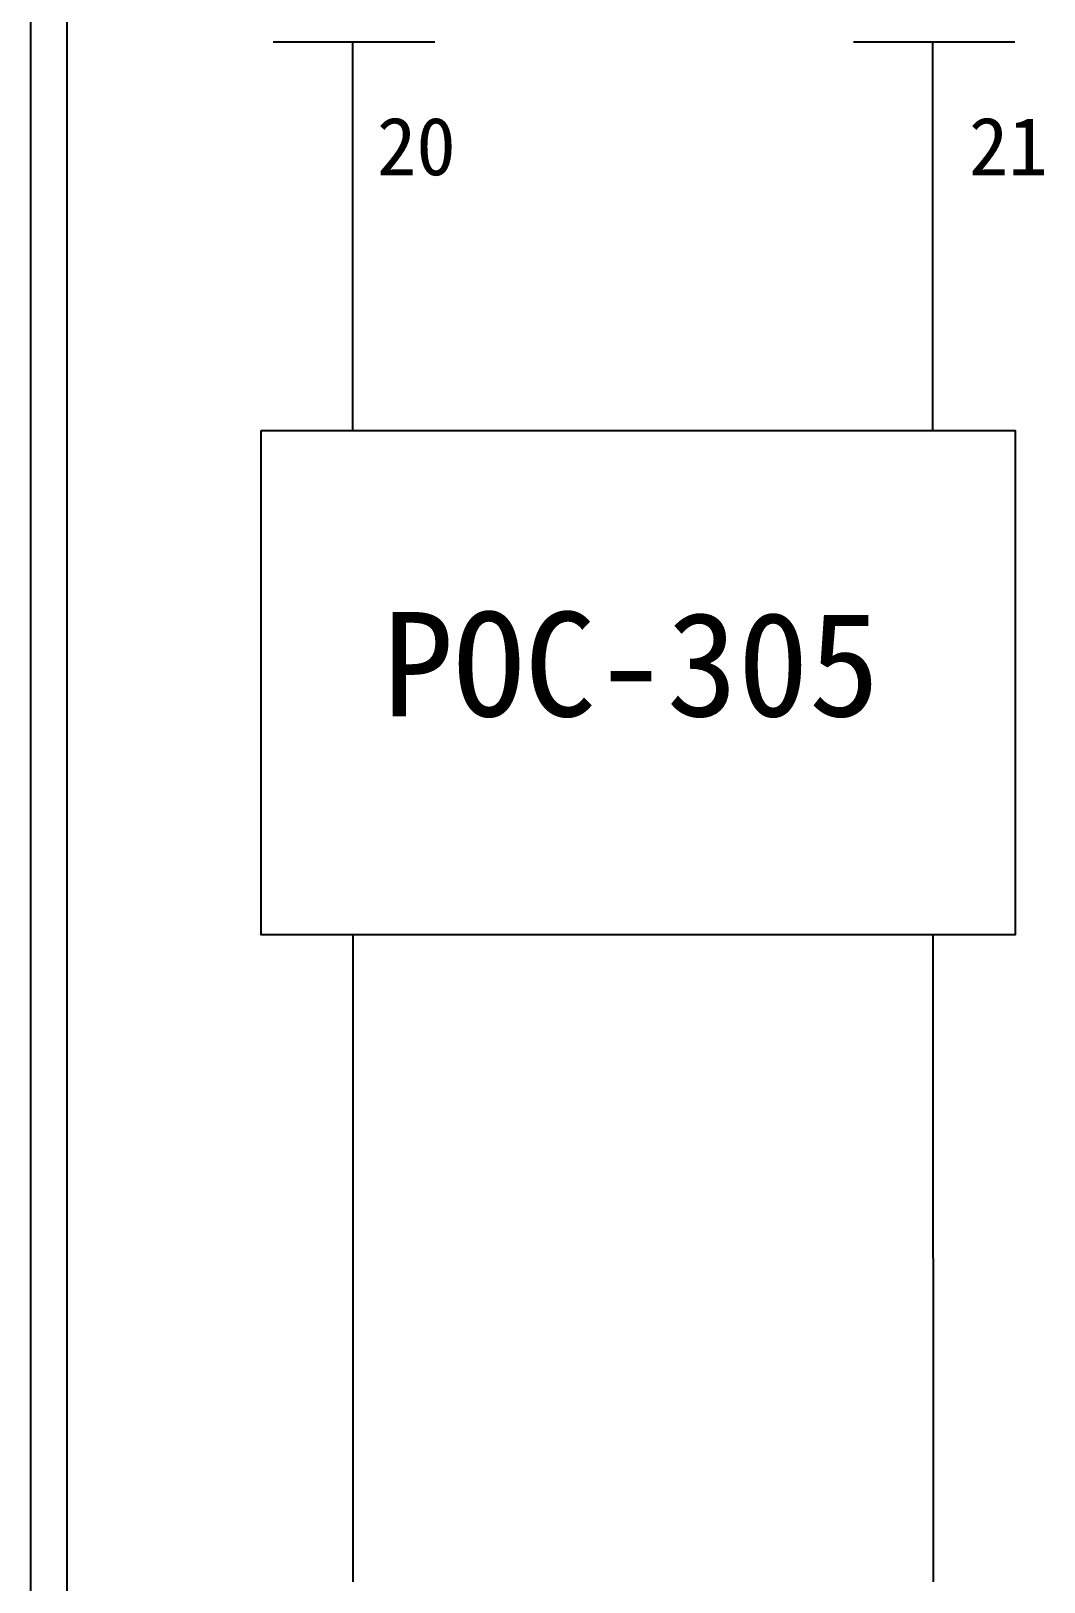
# Model space of a CAD drawing. Extents: x -24 to 263, y 255 to 459.
# Drawn here: x -23.6 to 11.3, y 309.8 to 363.3 of the extents above; entities that cross this region are included whole.
import ezdxf

# ---------------------------------------------------------------- set-up
doc = ezdxf.new("R2010")
doc.units = 0
doc.layers.get('0').update_dxf_attribs({"linetype": 'CONTINUOUS'})
doc.layers.add('圖框層', color=7, linetype='CONTINUOUS')
doc.layers.add('標尺寸層', color=3, linetype='CONTINUOUS')
doc.styles.add('STSL', font='KAIU.TTF')

msp = doc.modelspace()

# ---------------------------------------------------------------- linework, layer by layer
for p, q in [((-12.504, 362.904), (-12.504, 357.042)), ((7.496, 362.904), (7.496, 357.042)), ((-12.504, 357.042), (-12.501, 349.509)), ((7.496, 357.042), (7.499, 349.509)), ((-12.494, 332.132), (-12.486, 309.84)), ((7.506, 332.132), (7.514, 309.84))]:
    msp.add_line(p, q)
at = {"layer": '圖框層', "color": 7}
for p, q in [((-23.584, 255.48), (-23.584, 459.449)), ((-22.334, 256.73), (-22.334, 458.199))]:
    msp.add_line(p, q, dxfattribs=at)
at = {"layer": '標尺寸層', "color": 7}
for p, q in [((-15.232, 362.904), (-9.665, 362.904)), ((-12.504, 362.904), (-12.504, 357.042)), ((4.768, 362.904), (10.335, 362.904))]:
    msp.add_line(p, q, dxfattribs=at)
msp.add_lwpolyline([(-15.646, 349.509), (10.347, 349.509), (10.347, 332.132), (-15.646, 332.132)], close=True, dxfattribs=at)

# ---------------------------------------------------------------- texts
at = {"layer": '圖框層', "color": 4, "style": 'STSL'}
for s, height, p in [('20', 2, (-11.66, 358.308)), ('21', 2, (8.749, 358.308)), ('POC-305', 3.6, (-11.466, 339.663))]:
    msp.add_text(s, height=height, dxfattribs=at).set_placement(p)

doc.saveas('drawing.dxf')
